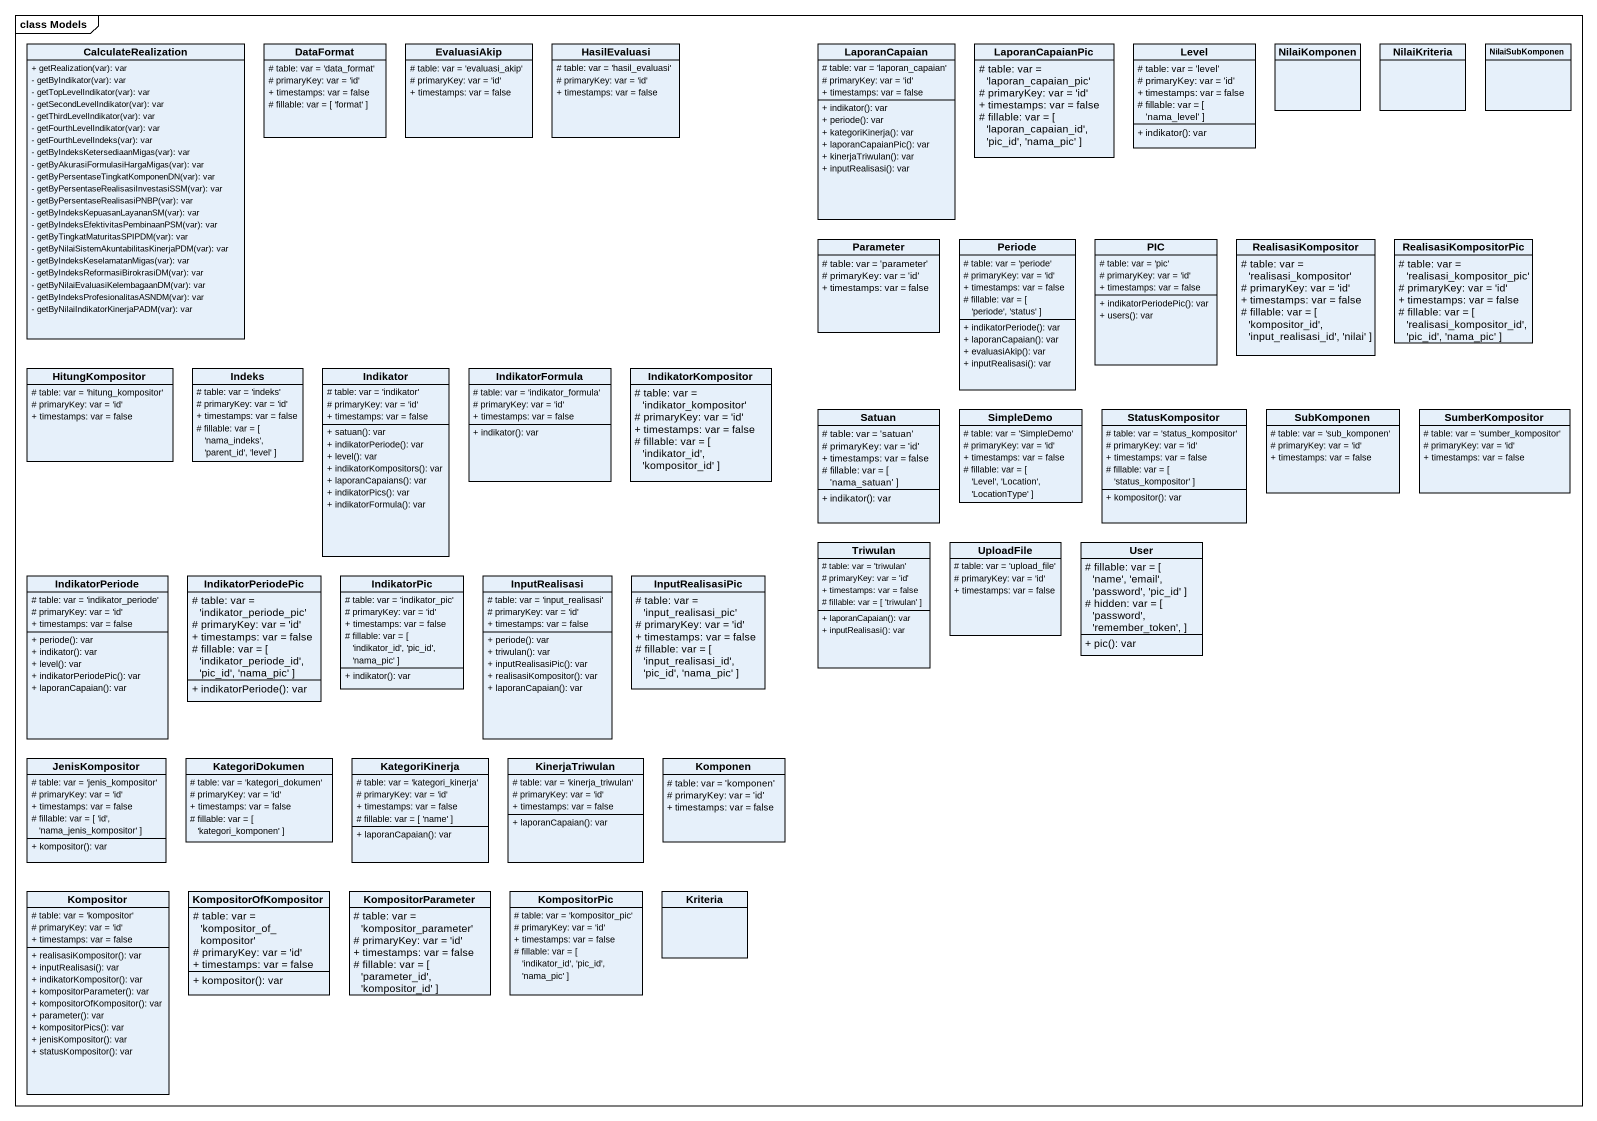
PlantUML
@startuml
mainframe class Models
hide circle
hide empty members
skinparam classAttributeIconSize 0
class CalculateRealization {
  + getRealization(var): var
  - getByIndikator(var): var
  - getTopLevelIndikator(var): var
  - getSecondLevelIndikator(var): var
  - getThirdLevelIndikator(var): var
  - getFourthLevelIndikator(var): var
  - getFourthLevelIndeks(var): var
  - getByIndeksKetersediaanMigas(var): var
  - getByAkurasiFormulasiHargaMigas(var): var
  - getByPersentaseTingkatKomponenDN(var): var
  - getByPersentaseRealisasiInvestasiSSM(var): var
  - getByPersentaseRealisasiPNBP(var): var
  - getByIndeksKepuasanLayananSM(var): var
  - getByIndeksEfektivitasPembinaanPSM(var): var
  - getByTingkatMaturitasSPIPDM(var): var
  - getByNilaiSistemAkuntabilitasKinerjaPDM(var): var
  - getByIndeksKeselamatanMigas(var): var
  - getByIndeksReformasiBirokrasiDM(var): var
  - getByNilaiEvaluasiKelembagaanDM(var): var
  - getByIndeksProfesionalitasASNDM(var): var
  - getByNilaiIndikatorKinerjaPADM(var): var
}
class DataFormat {
  # table: var = 'data_format'
  # primaryKey: var = 'id'
  + timestamps: var = false
  # fillable: var = [ 'format' ]
}
class EvaluasiAkip {
  # table: var = 'evaluasi_akip'
  # primaryKey: var = 'id'
  + timestamps: var = false
}
class HasilEvaluasi {
  # table: var = 'hasil_evaluasi'
  # primaryKey: var = 'id'
  + timestamps: var = false
}
class LaporanCapaian {
  # table: var = 'laporan_capaian'
  # primaryKey: var = 'id'
  + timestamps: var = false
  + indikator(): var
  + periode(): var
  + kategoriKinerja(): var
  + laporanCapaianPic(): var
  + kinerjaTriwulan(): var
  + inputRealisasi(): var
}
class LaporanCapaianPic {
  # table: var = 'laporan_capaian_pic'
  # primaryKey: var = 'id'
  + timestamps: var = false
  # fillable: var = [ 'laporan_capaian_id', 'pic_id', 'nama_pic' ]
}
class Level {
  # table: var = 'level'
  # primaryKey: var = 'id'
  + timestamps: var = false
  # fillable: var = [ 'nama_level' ]
  + indikator(): var
}
class NilaiKomponen
class NilaiKriteria
class NilaiSubKomponen
class Parameter {
  # table: var = 'parameter'
  # primaryKey: var = 'id'
  + timestamps: var = false
}
class Periode {
  # table: var = 'periode'
  # primaryKey: var = 'id'
  + timestamps: var = false
  # fillable: var = [ 'periode', 'status' ]
  + indikatorPeriode(): var
  + laporanCapaian(): var
  + evaluasiAkip(): var
  + inputRealisasi(): var
}
class PIC {
  # table: var = 'pic'
  # primaryKey: var = 'id'
  + timestamps: var = false
  + indikatorPeriodePic(): var
  + users(): var
}
class RealisasiKompositor {
  # table: var = 'realisasi_kompositor'
  # primaryKey: var = 'id'
  + timestamps: var = false
  # fillable: var = [ 'kompositor_id', 'input_realisasi_id', 'nilai' ]
}
class RealisasiKompositorPic {
  # table: var = 'realisasi_kompositor_pic'
  # primaryKey: var = 'id'
  + timestamps: var = false
  # fillable: var = [ 'realisasi_kompositor_id', 'pic_id', 'nama_pic' ]
}
class HitungKompositor {
  # table: var = 'hitung_kompositor'
  # primaryKey: var = 'id'
  + timestamps: var = false
}
class Indeks {
  # table: var = 'indeks'
  # primaryKey: var = 'id'
  + timestamps: var = false
  # fillable: var = [ 'nama_indeks', 'parent_id', 'level' ]
}
class Indikator {
  # table: var = 'indikator'
  # primaryKey: var = 'id'
  + timestamps: var = false
  + satuan(): var
  + indikatorPeriode(): var
  + level(): var
  + indikatorKompositors(): var
  + laporanCapaians(): var
  + indikatorPics(): var
  + indikatorFormula(): var
}
class IndikatorFormula {
  # table: var = 'indikator_formula'
  # primaryKey: var = 'id'
  + timestamps: var = false
  + indikator(): var
}
class IndikatorKompositor {
  # table: var = 'indikator_kompositor'
  # primaryKey: var = 'id'
  + timestamps: var = false
  # fillable: var = [ 'indikator_id', 'kompositor_id' ]
}
class Satuan {
  # table: var = 'satuan'
  # primaryKey: var = 'id'
  + timestamps: var = false
  # fillable: var = [ 'nama_satuan' ]
  + indikator(): var
}
class SimpleDemo {
  # table: var = 'SimpleDemo'
  # primaryKey: var = 'id'
  + timestamps: var = false
  # fillable: var = [ 'Level', 'Location', 'LocationType' ]
}
class StatusKompositor {
  # table: var = 'status_kompositor'
  # primaryKey: var = 'id'
  + timestamps: var = false
  # fillable: var = [ 'status_kompositor' ]
  + kompositor(): var
}
class SubKomponen {
  # table: var = 'sub_komponen'
  # primaryKey: var = 'id'
  + timestamps: var = false
}
class SumberKompositor {
  # table: var = 'sumber_kompositor'
  # primaryKey: var = 'id'
  + timestamps: var = false
}
class Triwulan {
  # table: var = 'triwulan'
  # primaryKey: var = 'id'
  + timestamps: var = false
  # fillable: var = [ 'triwulan' ]
  + laporanCapaian(): var
  + inputRealisasi(): var
}
class UploadFile {
  # table: var = 'upload_file'
  # primaryKey: var = 'id'
  + timestamps: var = false
}
class User {
  # fillable: var = [ 'name', 'email', 'password', 'pic_id' ]
  # hidden: var = [ 'password', 'remember_token', ]
  + pic(): var
}
class IndikatorPeriode {
  # table: var = 'indikator_periode'
  # primaryKey: var = 'id'
  + timestamps: var = false
  + periode(): var
  + indikator(): var
  + level(): var
  + indikatorPeriodePic(): var
  + laporanCapaian(): var
}
class IndikatorPeriodePic {
  # table: var = 'indikator_periode_pic'
  # primaryKey: var = 'id'
  + timestamps: var = false
  # fillable: var = [ 'indikator_periode_id', 'pic_id', 'nama_pic' ]
  + indikatorPeriode(): var
}
class IndikatorPic {
  # table: var = 'indikator_pic'
  # primaryKey: var = 'id'
  + timestamps: var = false
  # fillable: var = [ 'indikator_id', 'pic_id', 'nama_pic' ]
  + indikator(): var
}
class InputRealisasi {
  # table: var = 'input_realisasi'
  # primaryKey: var = 'id'
  + timestamps: var = false
  + periode(): var
  + triwulan(): var
  + inputRealisasiPic(): var
  + realisasiKompositor(): var
  + laporanCapaian(): var
}
class InputRealisasiPic {
  # table: var = 'input_realisasi_pic'
  # primaryKey: var = 'id'
  + timestamps: var = false
  # fillable: var = [ 'input_realisasi_id', 'pic_id', 'nama_pic' ]
}
class JenisKompositor {
  # table: var = 'jenis_kompositor'
  # primaryKey: var = 'id'
  + timestamps: var = false
  # fillable: var = [ 'id', 'nama_jenis_kompositor' ]
  + kompositor(): var
}
class KategoriDokumen {
  # table: var = 'kategori_dokumen'
  # primaryKey: var = 'id'
  + timestamps: var = false
  # fillable: var = [ 'kategori_komponen' ]
}
class KategoriKinerja {
  # table: var = 'kategori_kinerja'
  # primaryKey: var = 'id'
  + timestamps: var = false
  # fillable: var = [ 'name' ]
  + laporanCapaian(): var
}
class KinerjaTriwulan {
  # table: var = 'kinerja_triwulan'
  # primaryKey: var = 'id'
  + timestamps: var = false
  + laporanCapaian(): var
}
class Komponen {
  # table: var = 'komponen'
  # primaryKey: var = 'id'
  + timestamps: var = false
}
class Kompositor {
  # table: var = 'kompositor'
  # primaryKey: var = 'id'
  + timestamps: var = false
  + realisasiKompositor(): var
  + inputRealisasi(): var
  + indikatorKompositor(): var
  + kompositorParameter(): var
  + kompositorOfKompositor(): var
  + parameter(): var
  + kompositorPics(): var
  + jenisKompositor(): var
  + statusKompositor(): var
}
class KompositorOfKompositor {
  # table: var = 'kompositor_of_kompositor'
  # primaryKey: var = 'id'
  + timestamps: var = false
  + kompositor(): var
}
class KompositorParameter {
  # table: var = 'kompositor_parameter'
  # primaryKey: var = 'id'
  + timestamps: var = false
  # fillable: var = [ 'parameter_id', 'kompositor_id' ]
}
class KompositorPic {
  # table: var = 'kompositor_pic'
  # primaryKey: var = 'id'
  + timestamps: var = false
  # fillable: var = [ 'indikator_id', 'pic_id', 'nama_pic' ]
}
class Kriteria
@enduml
